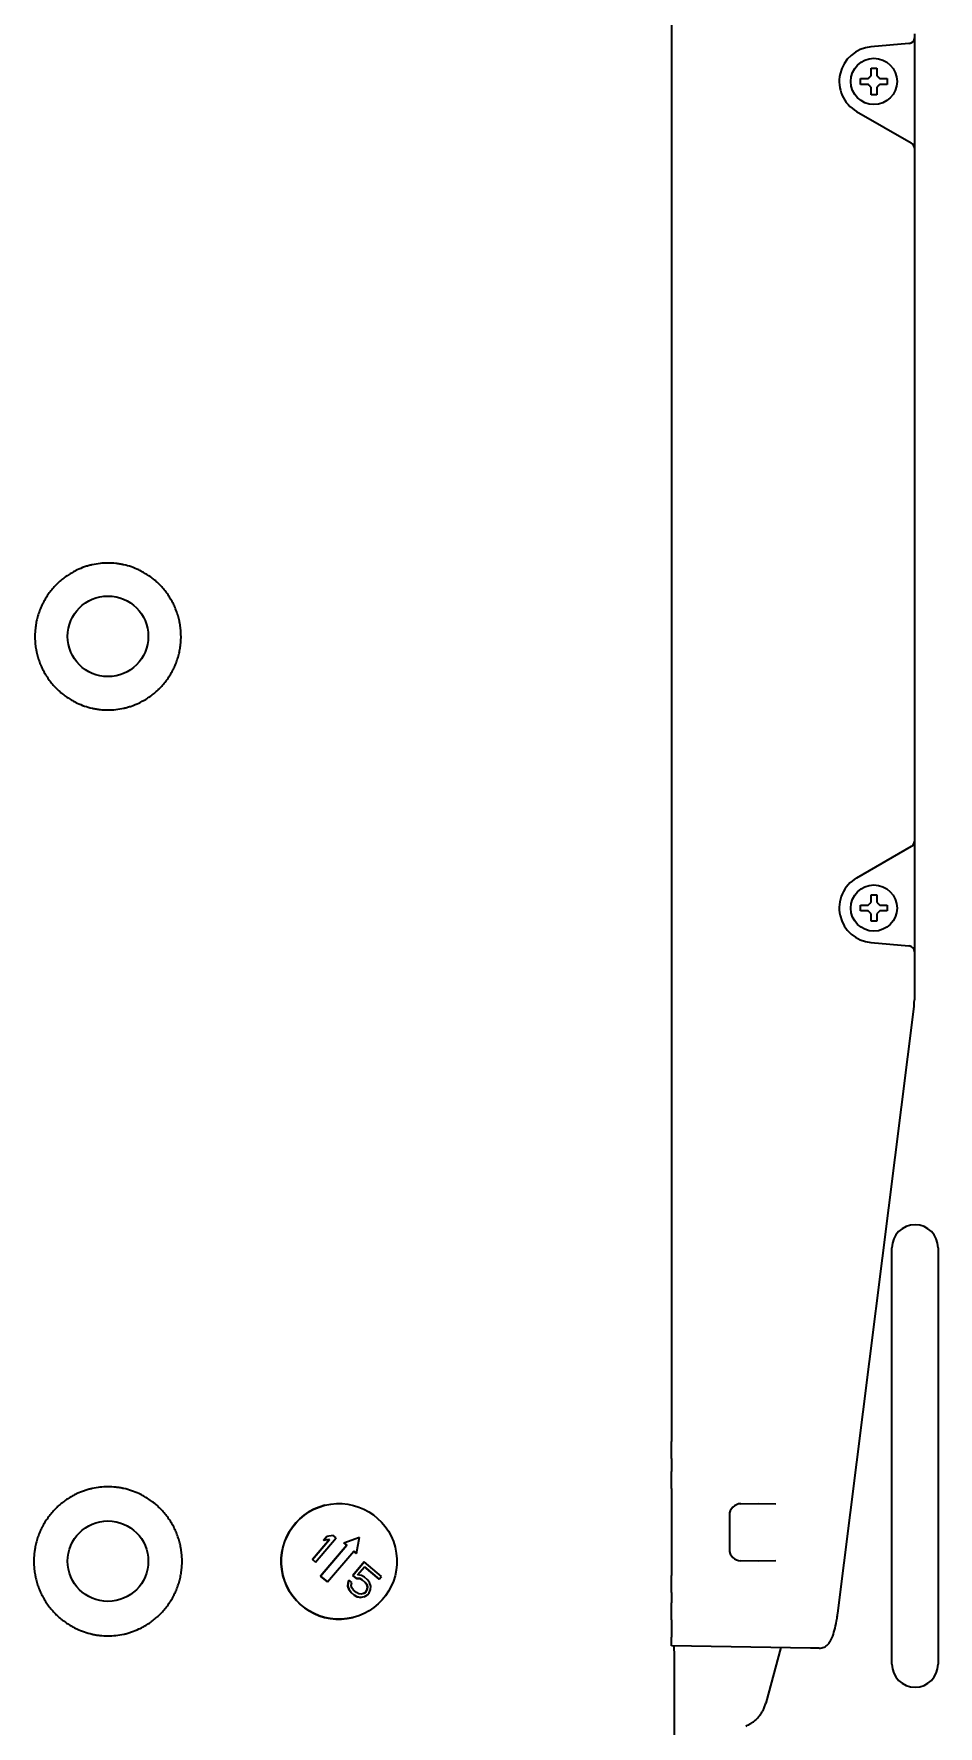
# Model space of a CAD drawing. Extents: x 5987 to 10491, y -672 to 3708.
# Drawn here: x 8551.7 to 8708.1, y 3184 to 3476.8 of the extents above; entities that cross this region are included whole.
import ezdxf

# ---------------------------------------------------------------- set-up
doc = ezdxf.new("R2010")
doc.units = 0
doc.header["$LTSCALE"] = 5
doc.layers.add('1', color=7, linetype='CONTINUOUS', true_color=0xffffff)

msp = doc.modelspace()

# ---------------------------------------------------------------- linework, layer by layer
at = {"layer": '1', "color": 7, "linetype": 'Continuous', "lineweight": 35}
for p, q in [((8661.97, 3492.86), (8661.97, 3233.24)), ((8703.97, 3476.76), (8703.97, 3476.08)), ((8703.97, 3476.08), (8703.97, 3474.07)), ((8702.99, 3475.08), (8696.45, 3474.5)), ((8703.06, 3475.08), (8702.99, 3475.08)), ((8703.97, 3474.07), (8703.97, 3459.27)), ((8694.67, 3468.53), (8694.67, 3469.03)), ((8694.67, 3468.03), (8694.67, 3468.53)), ((8699.27, 3469.03), (8699.27, 3468.53)), ((8699.27, 3468.53), (8699.27, 3468.03)), ((8693.97, 3463.33), (8703.4, 3457.89)), ((8703.4, 3457.89), (8703.47, 3457.85)), ((8703.97, 3459.27), (8703.97, 3456.98)), ((8703.97, 3456.98), (8703.97, 3337.07)), ((8703.4, 3336.17), (8693.97, 3330.72)), ((8703.47, 3336.21), (8703.4, 3336.17)), ((8703.97, 3337.07), (8703.97, 3334.78)), ((8703.97, 3334.78), (8703.97, 3319.98)), ((8694.67, 3325.53), (8694.67, 3326.03)), ((8699.27, 3326.03), (8699.27, 3325.53)), ((8694.67, 3325.03), (8694.67, 3325.53)), ((8699.27, 3325.53), (8699.27, 3325.03)), ((8696.45, 3319.55), (8702.99, 3318.98)), ((8702.99, 3318.98), (8703.06, 3318.97)), ((8703.97, 3319.98), (8703.97, 3317.97)), ((8703.97, 3317.97), (8703.97, 3309.65)), ((8690.7, 3203.52), (8703.9, 3308.49)), ((8700.07, 3194.73), (8700.07, 3266.73)), ((8708.07, 3266.73), (8708.07, 3194.73)), ((8661.97, 3230.31), (8661.97, 3233.24)), ((8661.97, 3230.31), (8661.97, 3228.05)), ((8661.97, 3225.12), (8661.97, 3228.05)), ((8661.97, 3225.12), (8661.97, 3210.04)), ((8602.01, 3222.2), (8602.01, 3222.2)), ((8673.94, 3222.47), (8676.97, 3222.53)), ((8676.97, 3222.53), (8680.01, 3222.47)), ((8671.97, 3220.47), (8671.97, 3214.58)), ((8599.83, 3212.81), (8602.8, 3216.29)), ((8602.8, 3216.29), (8599.84, 3212.82)), ((8600.36, 3212.37), (8603.93, 3216.55)), ((8605.8, 3215.29), (8601.25, 3209.96)), ((8601.25, 3209.96), (8605.79, 3215.29)), ((8601.74, 3216.11), (8602.35, 3216.82)), ((8602.35, 3216.82), (8601.74, 3216.11)), ((8602.8, 3216.29), (8601.74, 3216.11)), ((8601.74, 3216.11), (8601.74, 3216.11)), ((8603.41, 3217), (8602.35, 3216.82)), ((8602.35, 3216.82), (8602.35, 3216.82)), ((8602.8, 3216.29), (8602.8, 3216.29)), ((8602.8, 3216.29), (8602.8, 3216.29)), ((8603.93, 3216.55), (8603.41, 3217)), ((8605.29, 3215.72), (8608.01, 3216.68)), ((8605.29, 3215.72), (8605.29, 3215.72)), ((8605.79, 3215.29), (8605.29, 3215.72)), ((8605.29, 3215.72), (8605.8, 3215.29)), ((8605.79, 3215.29), (8605.8, 3215.29)), ((8607.48, 3213.85), (8608.01, 3216.69)), ((8608.01, 3216.68), (8608.01, 3216.69)), ((8608.01, 3216.68), (8608.01, 3216.69)), ((8599.83, 3212.81), (8599.84, 3212.82)), ((8600.36, 3212.37), (8599.83, 3212.81)), ((8599.84, 3212.82), (8600.36, 3212.37)), ((8600.36, 3212.37), (8600.36, 3212.37)), ((8602.43, 3208.96), (8606.98, 3214.28)), ((8606.83, 3210.07), (8608.81, 3212.39)), ((8608.81, 3212.39), (8606.83, 3210.07)), ((8607.48, 3213.85), (8606.97, 3214.28)), ((8606.98, 3214.28), (8607.48, 3213.85)), ((8607.48, 3213.85), (8607.48, 3213.85)), ((8608.81, 3212.39), (8608.81, 3212.39)), ((8611.77, 3209.86), (8608.81, 3212.39)), ((8676.97, 3212.53), (8673.94, 3212.58)), ((8680.01, 3212.58), (8676.97, 3212.53)), ((8602.43, 3208.96), (8601.25, 3209.96)), ((8601.25, 3209.96), (8602.43, 3208.96)), ((8601.25, 3209.96), (8601.25, 3209.96)), ((8602.43, 3208.96), (8602.43, 3208.96)), ((8606.02, 3208.77), (8606.15, 3209.27)), ((8606.15, 3209.27), (8606.02, 3208.77)), ((8606.15, 3209.27), (8606.15, 3209.27)), ((8606.67, 3208.83), (8606.15, 3209.27)), ((8606.83, 3210.07), (8606.83, 3210.07)), ((8607.44, 3209.55), (8606.83, 3210.07)), ((8606.83, 3210.07), (8607.44, 3209.55)), ((8607.44, 3209.55), (8607.44, 3209.55)), ((8608.02, 3209.52), (8607.44, 3209.55)), ((8607.44, 3209.55), (8608.02, 3209.52)), ((8607.65, 3210.15), (8608.87, 3211.57)), ((8608.31, 3210.04), (8607.65, 3210.15)), ((8608.02, 3209.52), (8608.02, 3209.52)), ((8608.44, 3209.31), (8608.02, 3209.52)), ((8608.02, 3209.52), (8608.45, 3209.31)), ((8608.83, 3209.76), (8608.31, 3210.04)), ((8608.44, 3209.31), (8608.45, 3209.31)), ((8608.97, 3208.87), (8608.44, 3209.31)), ((8608.45, 3209.31), (8608.97, 3208.87)), ((8609.35, 3209.31), (8608.83, 3209.76)), ((8611.39, 3209.41), (8608.86, 3211.57)), ((8608.87, 3211.57), (8611.39, 3209.41)), ((8608.97, 3208.87), (8608.97, 3208.87)), ((8609.24, 3208.48), (8608.97, 3208.87)), ((8608.97, 3208.87), (8609.24, 3208.48)), ((8609.71, 3208.85), (8609.35, 3209.31)), ((8609.92, 3208.21), (8609.71, 3208.85)), ((8611.39, 3209.41), (8611.77, 3209.86)), ((8611.39, 3209.41), (8611.39, 3209.41)), ((8661.97, 3207.09), (8661.97, 3210.04)), ((8605.98, 3208.19), (8606.02, 3208.77)), ((8606.02, 3208.77), (8605.98, 3208.19)), ((8606.18, 3207.55), (8605.98, 3208.19)), ((8605.98, 3208.19), (8606.19, 3207.55)), ((8605.98, 3208.19), (8605.98, 3208.19)), ((8606.02, 3208.77), (8606.02, 3208.77)), ((8606.54, 3207.09), (8606.18, 3207.55)), ((8606.18, 3207.55), (8606.19, 3207.55)), ((8606.19, 3207.55), (8606.55, 3207.09)), ((8606.54, 3208.32), (8606.67, 3208.83)), ((8606.65, 3207.92), (8606.54, 3208.32)), ((8607.07, 3206.64), (8606.54, 3207.09)), ((8606.54, 3207.09), (8606.55, 3207.09)), ((8606.55, 3207.09), (8607.07, 3206.64)), ((8606.93, 3207.53), (8606.65, 3207.92)), ((8607.45, 3207.09), (8606.93, 3207.53)), ((8607.58, 3206.36), (8607.07, 3206.64)), ((8607.07, 3206.64), (8607.07, 3206.64)), ((8607.07, 3206.64), (8607.58, 3206.36)), ((8607.87, 3206.88), (8607.45, 3207.09)), ((8607.58, 3206.36), (8607.58, 3206.36)), ((8608.24, 3206.25), (8607.58, 3206.36)), ((8607.58, 3206.36), (8608.25, 3206.25)), ((8608.29, 3206.83), (8607.87, 3206.88)), ((8608.81, 3206.39), (8608.24, 3206.25)), ((8608.24, 3206.25), (8608.25, 3206.25)), ((8608.69, 3206.95), (8608.29, 3206.83)), ((8608.29, 3206.83), (8608.29, 3206.83)), ((8608.69, 3206.95), (8609, 3207.14)), ((8609, 3207.14), (8608.69, 3206.95)), ((8608.69, 3206.95), (8608.69, 3206.95)), ((8608.81, 3206.39), (8609.36, 3206.68)), ((8608.81, 3206.39), (8608.81, 3206.39)), ((8608.81, 3206.39), (8608.81, 3206.39)), ((8609, 3207.14), (8609.15, 3207.32)), ((8609.16, 3207.32), (8609, 3207.14)), ((8609, 3207.14), (8609, 3207.14)), ((8609.15, 3207.32), (8609.29, 3207.66)), ((8609.15, 3207.32), (8609.16, 3207.32)), ((8609.3, 3207.66), (8609.16, 3207.32)), ((8609.24, 3208.48), (8609.24, 3208.48)), ((8609.35, 3208.08), (8609.24, 3208.48)), ((8609.24, 3208.48), (8609.35, 3208.08)), ((8609.29, 3207.66), (8609.35, 3208.08)), ((8609.29, 3207.66), (8609.3, 3207.66)), ((8609.35, 3208.08), (8609.3, 3207.66)), ((8609.35, 3208.08), (8609.35, 3208.08)), ((8609.36, 3206.68), (8609.67, 3207.04)), ((8609.67, 3207.04), (8609.87, 3207.63)), ((8609.87, 3207.63), (8609.92, 3208.21)), ((8661.97, 3207.09), (8661.97, 3205.32)), ((8661.97, 3202.36), (8661.97, 3205.32)), ((8606.86, 3202.8), (8606.86, 3202.8)), ((8661.97, 3202.36), (8661.97, 3199.41)), ((8661.97, 3197.91), (8661.97, 3199.41)), ((8685.98, 3197.49), (8661.97, 3197.91)), ((8680.85, 3197.58), (8678.27, 3187.97)), ((8686.95, 3197.47), (8685.98, 3197.49)), ((8687.48, 3197.46), (8686.95, 3197.47))]:
    msp.add_line(p, q, dxfattribs=at)
for centre, radius in [((8696.97, 3468.53), 4), ((8564.47, 3372.53), 6.97), ((8696.97, 3325.53), 4), ((8564.47, 3212.53), 6.97)]:
    msp.add_circle(centre, radius, dxfattribs=at)
for centre, radius, start, end in [((8702.97, 3476.08), 1, 275, 0), ((8696.97, 3468.53), 6, 95, 240), ((8702.97, 3456.98), 1, 0, 60), ((8702.97, 3337.07), 1, 300, 0), ((8696.97, 3325.53), 6, 120, 265), ((8702.97, 3317.97), 1, 0, 85), ((8704.07, 3266.73), 4, 0, 180), ((8673.97, 3220.47), 2, 91, 180), ((8673.97, 3214.58), 2, 180, 269), ((8704.07, 3194.73), 4, 180, 0)]:
    msp.add_arc(centre, radius, start, end, dxfattribs=at)
msp.add_ellipse((8604.44, 3212.5), major_axis=(-2.43, 9.7), ratio=0.999838, dxfattribs=at)
msp.add_ellipse((8604.43, 3212.5), major_axis=(2.43, -9.7), ratio=0.999838, start_param=3.141683, end_param=6.283177, dxfattribs=at)
for points, degree in [([(8695.97, 3469.03), (8696, 3469.05), (8696.04, 3469.1), (8696.12, 3469.17), (8696.19, 3469.24), (8696.26, 3469.31), (8696.33, 3469.38), (8696.4, 3469.45), (8696.45, 3469.5), (8696.47, 3469.53)], 3), ([(8696.47, 3469.53), (8696.47, 3469.58), (8696.47, 3469.69), (8696.47, 3469.85), (8696.47, 3470.01), (8696.47, 3470.16), (8696.47, 3470.32), (8696.47, 3470.47), (8696.47, 3470.64), (8696.47, 3470.76), (8696.47, 3470.83)], 3), ([(8696.47, 3470.83), (8696.64, 3470.83), (8696.97, 3470.83), (8697.31, 3470.83), (8697.47, 3470.83)], 3), ([(8697.47, 3469.53), (8697.5, 3469.5), (8697.55, 3469.45), (8697.62, 3469.38), (8697.7, 3469.3), (8697.77, 3469.23), (8697.83, 3469.16), (8697.9, 3469.1), (8697.95, 3469.05), (8697.97, 3469.03)], 3), ([(8695.97, 3468.03), (8695.92, 3468.03), (8695.81, 3468.03), (8695.65, 3468.03), (8695.49, 3468.03), (8695.33, 3468.03), (8695.18, 3468.03), (8695.03, 3468.03), (8694.86, 3468.03), (8694.74, 3468.03), (8694.67, 3468.03)], 3), ([(8696.47, 3467.53), (8696.45, 3467.55), (8696.4, 3467.6), (8696.32, 3467.68), (8696.25, 3467.75), (8696.18, 3467.82), (8696.11, 3467.89), (8696.04, 3467.96), (8696, 3468), (8695.97, 3468.03)], 3), ([(8697.97, 3468.03), (8697.95, 3468), (8697.9, 3467.95), (8697.83, 3467.88), (8697.76, 3467.81), (8697.69, 3467.74), (8697.62, 3467.67), (8697.54, 3467.6), (8697.5, 3467.55), (8697.47, 3467.53)], 3), ([(8697.47, 3467.53), (8697.47, 3467.47), (8697.47, 3467.36), (8697.47, 3467.2), (8697.47, 3467.04), (8697.47, 3466.89), (8697.47, 3466.74), (8697.47, 3466.58), (8697.47, 3466.41), (8697.47, 3466.29), (8697.47, 3466.23)], 3), ([(8697.97, 3469.03), (8698.03, 3469.03), (8698.14, 3469.03), (8698.3, 3469.03), (8698.46, 3469.03), (8698.61, 3469.03), (8698.76, 3469.03), (8698.92, 3469.03), (8699.09, 3469.03), (8699.21, 3469.03), (8699.27, 3469.03)], 3), ([(8697.47, 3466.23), (8697.31, 3466.23), (8696.97, 3466.23), (8696.64, 3466.23), (8696.47, 3466.23)], 3), ([(8695.97, 3326.03), (8696, 3326.05), (8696.04, 3326.1), (8696.12, 3326.17), (8696.19, 3326.24), (8696.26, 3326.31), (8696.33, 3326.38), (8696.4, 3326.45), (8696.45, 3326.5), (8696.47, 3326.53)], 3), ([(8696.47, 3326.53), (8696.47, 3326.58), (8696.47, 3326.69), (8696.47, 3326.85), (8696.47, 3327.01), (8696.47, 3327.16), (8696.47, 3327.32), (8696.47, 3327.47), (8696.47, 3327.64), (8696.47, 3327.76), (8696.47, 3327.83)], 3), ([(8696.47, 3327.83), (8696.64, 3327.83), (8696.97, 3327.83), (8697.31, 3327.83), (8697.47, 3327.83)], 3), ([(8697.47, 3326.53), (8697.5, 3326.5), (8697.55, 3326.45), (8697.62, 3326.38), (8697.7, 3326.3), (8697.77, 3326.23), (8697.83, 3326.16), (8697.9, 3326.1), (8697.95, 3326.05), (8697.97, 3326.03)], 3), ([(8697.97, 3326.03), (8698.03, 3326.03), (8698.14, 3326.03), (8698.3, 3326.03), (8698.46, 3326.03), (8698.61, 3326.03), (8698.76, 3326.03), (8698.92, 3326.03), (8699.09, 3326.03), (8699.21, 3326.03), (8699.27, 3326.03)], 3), ([(8695.97, 3325.03), (8695.92, 3325.03), (8695.81, 3325.03), (8695.65, 3325.03), (8695.49, 3325.03), (8695.33, 3325.03), (8695.18, 3325.03), (8695.03, 3325.03), (8694.86, 3325.03), (8694.74, 3325.03), (8694.67, 3325.03)], 3), ([(8696.47, 3324.53), (8696.45, 3324.55), (8696.4, 3324.6), (8696.32, 3324.68), (8696.25, 3324.75), (8696.18, 3324.82), (8696.11, 3324.89), (8696.04, 3324.96), (8696, 3325), (8695.97, 3325.03)], 3), ([(8697.47, 3323.23), (8697.31, 3323.23), (8696.97, 3323.23), (8696.64, 3323.23), (8696.47, 3323.23)], 3), ([(8697.97, 3325.03), (8697.95, 3325), (8697.9, 3324.95), (8697.83, 3324.88), (8697.76, 3324.81), (8697.69, 3324.74), (8697.62, 3324.67), (8697.54, 3324.6), (8697.5, 3324.55), (8697.47, 3324.53)], 3), ([(8697.47, 3324.53), (8697.47, 3324.47), (8697.47, 3324.36), (8697.47, 3324.2), (8697.47, 3324.04), (8697.47, 3323.89), (8697.47, 3323.74), (8697.47, 3323.58), (8697.47, 3323.41), (8697.47, 3323.29), (8697.47, 3323.23)], 3), ([(8703.9, 3308.44), (8703.97, 3309.66)], 1), ([(8662.38, 3197.91), (8662.4, 3189.76), (8662.41, 3181.45)], 2)]:
    msp.add_open_spline(points, degree=degree, dxfattribs=at)
for points, knots in [([(8697.47, 3470.83), (8697.47, 3470.62), (8697.47, 3470.41), (8697.47, 3470.09), (8697.47, 3469.98), (8697.47, 3469.75), (8697.47, 3469.64), (8697.47, 3469.53)], [0, 0, 0, 0, 0.5, 0.5, 0.75, 0.75, 1, 1, 1, 1]), ([(8694.67, 3469.03), (8694.88, 3469.03), (8695.09, 3469.03), (8695.41, 3469.03), (8695.52, 3469.03), (8695.74, 3469.03), (8695.86, 3469.03), (8695.97, 3469.03)], [0, 0, 0, 0, 0.5, 0.5, 0.75, 0.75, 1, 1, 1, 1]), ([(8696.47, 3466.23), (8696.47, 3466.43), (8696.47, 3466.64), (8696.47, 3466.96), (8696.47, 3467.07), (8696.47, 3467.3), (8696.47, 3467.41), (8696.47, 3467.53)], [0, 0, 0, 0, 0.5, 0.5, 0.75, 0.75, 1, 1, 1, 1]), ([(8699.27, 3468.03), (8699.07, 3468.03), (8698.86, 3468.03), (8698.54, 3468.03), (8698.43, 3468.03), (8698.2, 3468.03), (8698.09, 3468.03), (8697.97, 3468.03)], [0, 0, 0, 0, 0.5, 0.5, 0.75, 0.75, 1, 1, 1, 1]), ([(8569.81, 3384.01), (8569.39, 3384.21), (8568.54, 3384.56), (8567.66, 3384.81), (8567.15, 3384.92), (8567.09, 3384.93), (8566.98, 3384.96), (8566.81, 3384.99), (8566.64, 3385.02), (8566.3, 3385.08), (8566.08, 3385.11), (8565.39, 3385.18), (8564.93, 3385.21), (8564.01, 3385.21), (8563.1, 3385.16), (8562.19, 3385.01), (8561.69, 3384.9), (8561.63, 3384.88), (8561.52, 3384.86), (8561.35, 3384.81), (8561.18, 3384.77), (8560.85, 3384.68), (8560.63, 3384.61), (8559.98, 3384.38), (8559.56, 3384.21), (8559.14, 3384.01)], [0, 0, 0, 0, 0.125, 0.25, 0.25, 0.265625, 0.265625, 0.28125, 0.3125, 0.3125, 0.375, 0.375, 0.5, 0.5, 0.625, 0.75, 0.75, 0.765625, 0.765625, 0.78125, 0.8125, 0.8125, 0.875, 0.875, 1, 1, 1, 1]), ([(8559.14, 3384.01), (8558.87, 3383.89), (8558.6, 3383.75), (8558.08, 3383.45), (8557.57, 3383.14), (8556.84, 3382.63), (8556.37, 3382.25), (8556.03, 3381.95), (8555.92, 3381.85), (8555.76, 3381.69), (8555.7, 3381.64), (8555.6, 3381.53), (8555.33, 3381.27), (8554.88, 3380.77), (8554.32, 3380.07), (8553.81, 3379.33), (8553.51, 3378.81), (8553.33, 3378.48), (8553.3, 3378.41), (8553.23, 3378.28), (8553.19, 3378.21), (8553.09, 3378.01), (8553.03, 3377.87), (8552.84, 3377.46), (8552.62, 3376.91), (8552.34, 3376.06), (8552.19, 3375.48), (8552.06, 3374.9), (8552.01, 3374.6), (8551.96, 3374.23), (8551.95, 3374.15), (8551.93, 3374), (8551.9, 3373.78), (8551.88, 3373.55), (8551.85, 3373.1), (8551.83, 3372.51), (8551.86, 3371.61), (8551.92, 3371.02), (8551.99, 3370.57), (8552.02, 3370.35), (8552.06, 3370.13), (8552.09, 3369.98), (8552.11, 3369.91), (8552.19, 3369.54), (8552.26, 3369.25), (8552.43, 3368.67), (8552.61, 3368.11), (8552.95, 3367.28), (8553.21, 3366.74), (8553.43, 3366.34), (8553.5, 3366.21), (8553.62, 3366.02), (8553.65, 3365.95), (8553.73, 3365.82), (8553.93, 3365.5), (8554.31, 3364.95), (8554.87, 3364.25), (8555.47, 3363.59), (8555.91, 3363.17), (8556.19, 3362.92), (8556.24, 3362.87), (8556.36, 3362.78), (8556.42, 3362.73), (8556.59, 3362.58), (8556.71, 3362.49), (8557.07, 3362.21), (8557.56, 3361.87), (8558.32, 3361.4), (8558.86, 3361.12), (8559.13, 3360.99)], [0, 0, 0, 0, 0.03125, 0.03125, 0.0625, 0.09375, 0.125, 0.125, 0.140625, 0.140625, 0.148438, 0.148438, 0.15625, 0.1875, 0.21875, 0.25, 0.28125, 0.28125, 0.289063, 0.289063, 0.296875, 0.296875, 0.3125, 0.3125, 0.34375, 0.375, 0.40625, 0.40625, 0.4375, 0.4375, 0.445313, 0.445313, 0.453125, 0.46875, 0.46875, 0.5, 0.53125, 0.5625, 0.5625, 0.578125, 0.585938, 0.585938, 0.59375, 0.59375, 0.625, 0.625, 0.65625, 0.6875, 0.71875, 0.71875, 0.734375, 0.734375, 0.742188, 0.742188, 0.75, 0.78125, 0.8125, 0.84375, 0.875, 0.875, 0.882812, 0.882812, 0.890625, 0.890625, 0.90625, 0.90625, 0.9375, 0.96875, 1, 1, 1, 1]), ([(8569.81, 3360.99), (8570.09, 3361.12), (8570.35, 3361.26), (8570.88, 3361.55), (8571.39, 3361.86), (8572.12, 3362.38), (8572.58, 3362.76), (8572.92, 3363.06), (8573.03, 3363.16), (8573.19, 3363.32), (8573.25, 3363.37), (8573.35, 3363.48), (8573.62, 3363.74), (8574.07, 3364.24), (8574.63, 3364.94), (8575.14, 3365.68), (8575.44, 3366.2), (8575.62, 3366.53), (8575.65, 3366.6), (8575.72, 3366.73), (8575.76, 3366.8), (8575.86, 3367), (8575.92, 3367.14), (8576.11, 3367.55), (8576.33, 3368.1), (8576.61, 3368.95), (8576.76, 3369.53), (8576.88, 3370.11), (8576.94, 3370.41), (8576.99, 3370.78), (8577, 3370.86), (8577.02, 3371.01), (8577.04, 3371.23), (8577.06, 3371.46), (8577.1, 3371.91), (8577.12, 3372.5), (8577.08, 3373.4), (8577.02, 3373.99), (8576.96, 3374.44), (8576.92, 3374.66), (8576.88, 3374.88), (8576.85, 3375.03), (8576.84, 3375.1), (8576.76, 3375.47), (8576.68, 3375.76), (8576.52, 3376.34), (8576.33, 3376.9), (8575.99, 3377.73), (8575.73, 3378.27), (8575.51, 3378.67), (8575.44, 3378.8), (8575.33, 3378.99), (8575.29, 3379.06), (8575.21, 3379.19), (8575.01, 3379.51), (8574.63, 3380.06), (8574.07, 3380.76), (8573.47, 3381.42), (8573.04, 3381.84), (8572.75, 3382.09), (8572.7, 3382.14), (8572.58, 3382.23), (8572.52, 3382.28), (8572.35, 3382.43), (8572.23, 3382.52), (8571.87, 3382.79), (8571.38, 3383.14), (8570.61, 3383.61), (8570.08, 3383.89), (8569.81, 3384.01)], [0, 0, 0, 0, 0.03125, 0.03125, 0.0625, 0.09375, 0.125, 0.125, 0.140625, 0.140625, 0.148438, 0.148438, 0.15625, 0.1875, 0.21875, 0.25, 0.28125, 0.28125, 0.289063, 0.289063, 0.296875, 0.296875, 0.3125, 0.3125, 0.34375, 0.375, 0.40625, 0.40625, 0.4375, 0.4375, 0.445313, 0.445313, 0.453125, 0.46875, 0.46875, 0.5, 0.53125, 0.5625, 0.5625, 0.578125, 0.585938, 0.585938, 0.59375, 0.59375, 0.625, 0.625, 0.65625, 0.6875, 0.71875, 0.71875, 0.734375, 0.734375, 0.742188, 0.742188, 0.75, 0.78125, 0.8125, 0.84375, 0.875, 0.875, 0.882813, 0.882813, 0.890625, 0.890625, 0.90625, 0.90625, 0.9375, 0.96875, 1, 1, 1, 1]), ([(8559.13, 3360.99), (8559.55, 3360.8), (8560.4, 3360.45), (8561.29, 3360.2), (8561.79, 3360.09), (8561.85, 3360.07), (8561.96, 3360.05), (8562.13, 3360.02), (8562.3, 3359.98), (8562.64, 3359.93), (8562.87, 3359.9), (8563.55, 3359.82), (8564.01, 3359.79), (8564.93, 3359.79), (8565.85, 3359.85), (8566.76, 3360), (8567.26, 3360.11), (8567.32, 3360.12), (8567.43, 3360.15), (8567.6, 3360.19), (8567.77, 3360.24), (8568.1, 3360.33), (8568.32, 3360.4), (8568.97, 3360.62), (8569.4, 3360.8), (8569.81, 3360.99)], [0, 0, 0, 0, 0.125, 0.25, 0.25, 0.265625, 0.265625, 0.28125, 0.3125, 0.3125, 0.375, 0.375, 0.5, 0.5, 0.625, 0.75, 0.75, 0.765625, 0.765625, 0.78125, 0.8125, 0.8125, 0.875, 0.875, 1, 1, 1, 1]), ([(8694.67, 3326.03), (8694.88, 3326.03), (8695.09, 3326.03), (8695.41, 3326.03), (8695.52, 3326.03), (8695.74, 3326.03), (8695.86, 3326.03), (8695.97, 3326.03)], [0, 0, 0, 0, 0.5, 0.5, 0.75, 0.75, 1, 1, 1, 1]), ([(8697.47, 3327.83), (8697.47, 3327.62), (8697.47, 3327.41), (8697.47, 3327.09), (8697.47, 3326.98), (8697.47, 3326.75), (8697.47, 3326.64), (8697.47, 3326.53)], [0, 0, 0, 0, 0.5, 0.5, 0.75, 0.75, 1, 1, 1, 1]), ([(8696.47, 3323.23), (8696.47, 3323.43), (8696.47, 3323.64), (8696.47, 3323.96), (8696.47, 3324.07), (8696.47, 3324.3), (8696.47, 3324.41), (8696.47, 3324.53)], [0, 0, 0, 0, 0.5, 0.5, 0.75, 0.75, 1, 1, 1, 1]), ([(8699.27, 3325.03), (8699.07, 3325.03), (8698.86, 3325.03), (8698.54, 3325.03), (8698.43, 3325.03), (8698.2, 3325.03), (8698.09, 3325.03), (8697.97, 3325.03)], [0, 0, 0, 0, 0.5, 0.5, 0.75, 0.75, 1, 1, 1, 1]), ([(8559.11, 3224.21), (8558.83, 3224.08), (8558.56, 3223.94), (8558.03, 3223.64), (8557.5, 3223.33), (8556.76, 3222.8), (8556.28, 3222.41), (8556, 3222.16), (8555.94, 3222.11), (8555.83, 3222.01), (8555.77, 3221.96), (8555.6, 3221.8), (8555.49, 3221.69), (8555.17, 3221.36), (8554.76, 3220.91), (8554.19, 3220.2), (8553.67, 3219.45), (8553.36, 3218.93), (8553.18, 3218.59), (8553.14, 3218.52), (8553.07, 3218.38), (8552.97, 3218.18), (8552.87, 3217.97), (8552.68, 3217.55), (8552.45, 3216.99), (8552.16, 3216.12), (8552.01, 3215.53), (8551.91, 3215.09), (8551.87, 3214.86), (8551.83, 3214.64), (8551.81, 3214.48), (8551.8, 3214.41), (8551.74, 3214.03), (8551.71, 3213.72), (8551.66, 3213.11), (8551.64, 3212.51), (8551.67, 3211.6), (8551.74, 3210.99), (8551.8, 3210.54), (8551.83, 3210.39), (8551.87, 3210.16), (8551.88, 3210.08), (8551.91, 3209.93), (8551.99, 3209.56), (8552.08, 3209.19), (8552.25, 3208.6), (8552.44, 3208.02), (8552.79, 3207.18), (8553.06, 3206.63), (8553.24, 3206.3), (8553.28, 3206.23), (8553.35, 3206.1), (8553.39, 3206.03), (8553.51, 3205.83), (8553.59, 3205.7), (8553.84, 3205.31), (8554.18, 3204.81), (8554.75, 3204.1), (8555.37, 3203.43), (8555.81, 3203.01), (8556.1, 3202.75), (8556.16, 3202.7), (8556.27, 3202.6), (8556.45, 3202.46), (8556.63, 3202.31), (8557, 3202.04), (8557.5, 3201.68), (8558.28, 3201.21), (8558.82, 3200.93), (8559.1, 3200.8)], [0, 0, 0, 0, 0.03125, 0.03125, 0.0625, 0.09375, 0.125, 0.125, 0.132813, 0.132813, 0.140625, 0.140625, 0.15625, 0.15625, 0.1875, 0.21875, 0.25, 0.28125, 0.28125, 0.289063, 0.289063, 0.296875, 0.3125, 0.3125, 0.34375, 0.375, 0.40625, 0.40625, 0.421875, 0.429688, 0.429688, 0.4375, 0.4375, 0.46875, 0.46875, 0.5, 0.53125, 0.5625, 0.5625, 0.578125, 0.578125, 0.585938, 0.585938, 0.59375, 0.625, 0.625, 0.65625, 0.6875, 0.71875, 0.71875, 0.726563, 0.726563, 0.734375, 0.734375, 0.75, 0.75, 0.78125, 0.8125, 0.84375, 0.875, 0.875, 0.882813, 0.882813, 0.890625, 0.90625, 0.90625, 0.9375, 0.96875, 1, 1, 1, 1]), ([(8569.84, 3224.21), (8569.42, 3224.4), (8568.56, 3224.75), (8567.67, 3225), (8567.16, 3225.11), (8567.11, 3225.12), (8566.99, 3225.14), (8566.82, 3225.18), (8566.65, 3225.21), (8566.31, 3225.26), (8566.08, 3225.3), (8565.4, 3225.37), (8564.94, 3225.4), (8564.01, 3225.4), (8563.09, 3225.35), (8562.18, 3225.2), (8561.67, 3225.08), (8561.61, 3225.07), (8561.5, 3225.04), (8561.33, 3225), (8560.94, 3224.9), (8560.61, 3224.8), (8559.96, 3224.57), (8559.53, 3224.4), (8559.11, 3224.21)], [0, 0, 0, 0, 0.125, 0.25, 0.25, 0.265625, 0.265625, 0.28125, 0.3125, 0.3125, 0.375, 0.375, 0.5, 0.5, 0.625, 0.75, 0.75, 0.765625, 0.765625, 0.78125, 0.8125, 0.875, 0.875, 1, 1, 1, 1]), ([(8569.84, 3200.8), (8570.12, 3200.93), (8570.39, 3201.07), (8570.93, 3201.37), (8571.45, 3201.68), (8572.19, 3202.21), (8572.67, 3202.59), (8572.95, 3202.85), (8573.01, 3202.9), (8573.13, 3203), (8573.18, 3203.05), (8573.35, 3203.21), (8573.46, 3203.32), (8573.78, 3203.65), (8574.19, 3204.09), (8574.76, 3204.81), (8575.28, 3205.56), (8575.59, 3206.08), (8575.77, 3206.42), (8575.81, 3206.49), (8575.88, 3206.63), (8575.98, 3206.83), (8576.08, 3207.04), (8576.27, 3207.46), (8576.5, 3208.02), (8576.79, 3208.88), (8576.94, 3209.47), (8577.03, 3209.92), (8577.08, 3210.15), (8577.12, 3210.37), (8577.14, 3210.53), (8577.15, 3210.6), (8577.21, 3210.98), (8577.24, 3211.29), (8577.28, 3211.89), (8577.3, 3212.5), (8577.27, 3213.41), (8577.21, 3214.02), (8577.14, 3214.47), (8577.12, 3214.62), (8577.08, 3214.85), (8577.06, 3214.93), (8577.03, 3215.08), (8576.95, 3215.45), (8576.86, 3215.82), (8576.69, 3216.41), (8576.5, 3216.99), (8576.15, 3217.83), (8575.88, 3218.38), (8575.66, 3218.78), (8575.59, 3218.91), (8575.43, 3219.18), (8575.35, 3219.31), (8575.11, 3219.7), (8574.76, 3220.2), (8574.19, 3220.91), (8573.58, 3221.58), (8573.13, 3222), (8572.79, 3222.31), (8572.67, 3222.41), (8572.43, 3222.6), (8572.31, 3222.69), (8571.94, 3222.97), (8571.44, 3223.32), (8570.66, 3223.8), (8570.11, 3224.08), (8569.84, 3224.21)], [0, 0, 0, 0, 0.03125, 0.03125, 0.0625, 0.09375, 0.125, 0.125, 0.132812, 0.132812, 0.140625, 0.140625, 0.15625, 0.15625, 0.1875, 0.21875, 0.25, 0.28125, 0.28125, 0.289062, 0.289062, 0.296875, 0.3125, 0.3125, 0.34375, 0.375, 0.40625, 0.40625, 0.421875, 0.429687, 0.429687, 0.4375, 0.4375, 0.46875, 0.46875, 0.5, 0.53125, 0.5625, 0.5625, 0.578125, 0.578125, 0.585937, 0.585937, 0.59375, 0.625, 0.625, 0.65625, 0.6875, 0.71875, 0.71875, 0.734375, 0.734375, 0.75, 0.75, 0.78125, 0.8125, 0.84375, 0.875, 0.875, 0.890625, 0.890625, 0.90625, 0.90625, 0.9375, 0.96875, 1, 1, 1, 1]), ([(8687.48, 3197.46), (8687.8, 3197.48), (8688.36, 3197.59), (8689.01, 3198.09), (8689.47, 3198.72), (8689.88, 3199.61), (8690.26, 3200.91), (8690.53, 3202.3), (8690.66, 3203.24), (8690.7, 3203.52)], [0, 0, 0, 0, 0.112809, 0.221177, 0.342381, 0.507281, 0.705354, 0.912323, 1, 1, 1, 1]), ([(8559.1, 3200.8), (8559.52, 3200.6), (8560.38, 3200.26), (8561.27, 3200.01), (8561.78, 3199.9), (8561.84, 3199.88), (8561.95, 3199.86), (8562.12, 3199.83), (8562.29, 3199.8), (8562.63, 3199.74), (8562.86, 3199.71), (8563.55, 3199.63), (8564.01, 3199.61), (8564.94, 3199.61), (8565.86, 3199.66), (8566.77, 3199.81), (8567.28, 3199.92), (8567.34, 3199.93), (8567.45, 3199.96), (8567.62, 3200), (8568.01, 3200.11), (8568.34, 3200.21), (8568.99, 3200.43), (8569.42, 3200.6), (8569.84, 3200.8)], [0, 0, 0, 0, 0.125, 0.25, 0.25, 0.265625, 0.265625, 0.28125, 0.3125, 0.3125, 0.375, 0.375, 0.5, 0.5, 0.625, 0.75, 0.75, 0.765625, 0.765625, 0.78125, 0.8125, 0.875, 0.875, 1, 1, 1, 1]), ([(8674.78, 3183.99), (8675, 3184.08), (8675.2, 3184.18), (8675.6, 3184.4), (8675.79, 3184.52), (8676.07, 3184.72), (8676.16, 3184.79), (8676.29, 3184.9), (8676.34, 3184.93), (8676.42, 3185.01), (8676.47, 3185.05), (8676.68, 3185.24), (8676.84, 3185.4), (8677.14, 3185.75), (8677.28, 3185.92), (8677.47, 3186.21), (8677.54, 3186.3), (8677.63, 3186.45), (8677.66, 3186.5), (8677.71, 3186.6), (8677.74, 3186.65), (8677.88, 3186.9), (8678.07, 3187.32), (8678.21, 3187.75), (8678.27, 3187.97)], [0, 0, 0, 0, 0.125, 0.125, 0.25, 0.25, 0.3125, 0.3125, 0.34375, 0.34375, 0.375, 0.375, 0.5, 0.5, 0.625, 0.625, 0.6875, 0.6875, 0.71875, 0.71875, 0.75, 0.75, 0.875, 1, 1, 1, 1])]:
    msp.add_open_spline(points, degree=3, knots=knots, dxfattribs=at)

doc.saveas('drawing.dxf')
